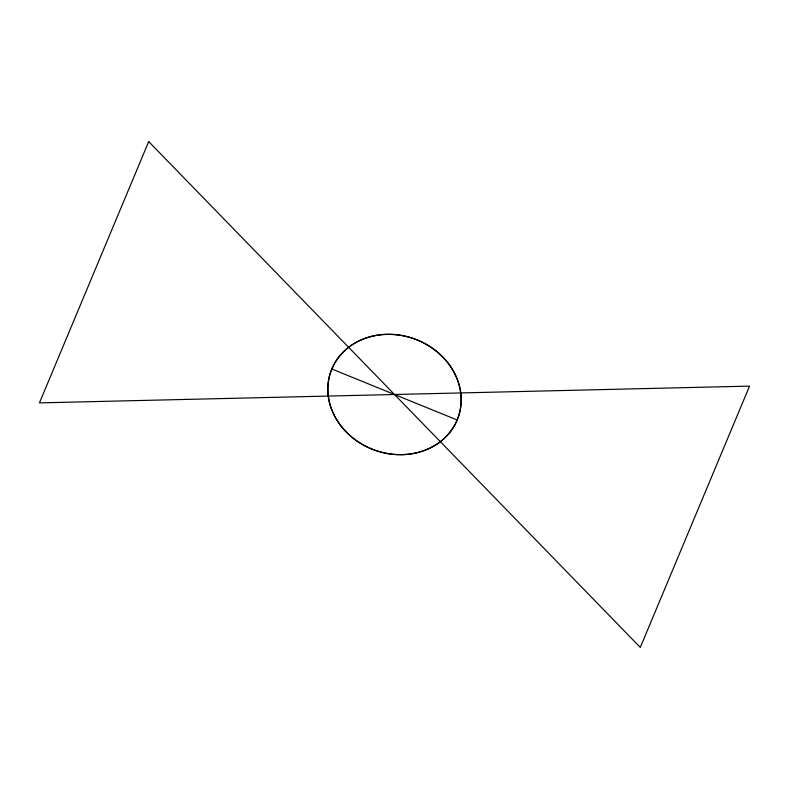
<?xml version="1.0" encoding="UTF-8"?>
<svg xmlns="http://www.w3.org/2000/svg" width="789" height="789" viewBox="0 0 789 789"><rect width="100%" height="100%" fill="white"/><g stroke="black" fill="none" stroke-linecap="round" stroke-linejoin="round"><path stroke-width="1.18" d="M331.784 368.976L457.216 420.024A67.726 59.116 20.4 0 0 382.892 334.487A67.726 59.116 20.4 0 0 343.383 428.979A67.726 59.116 20.4 0 0 457.216 420.024M148.707 141.576L39.45 402.883L749.55 386.117L640.293 647.424L148.707 141.576M343.491 428.91A67.578 58.997 20.4 0 0 457.087 419.975A67.578 58.997 20.4 0 0 382.921 334.615A67.578 58.997 20.4 0 0 343.491 428.91"/></g></svg>
